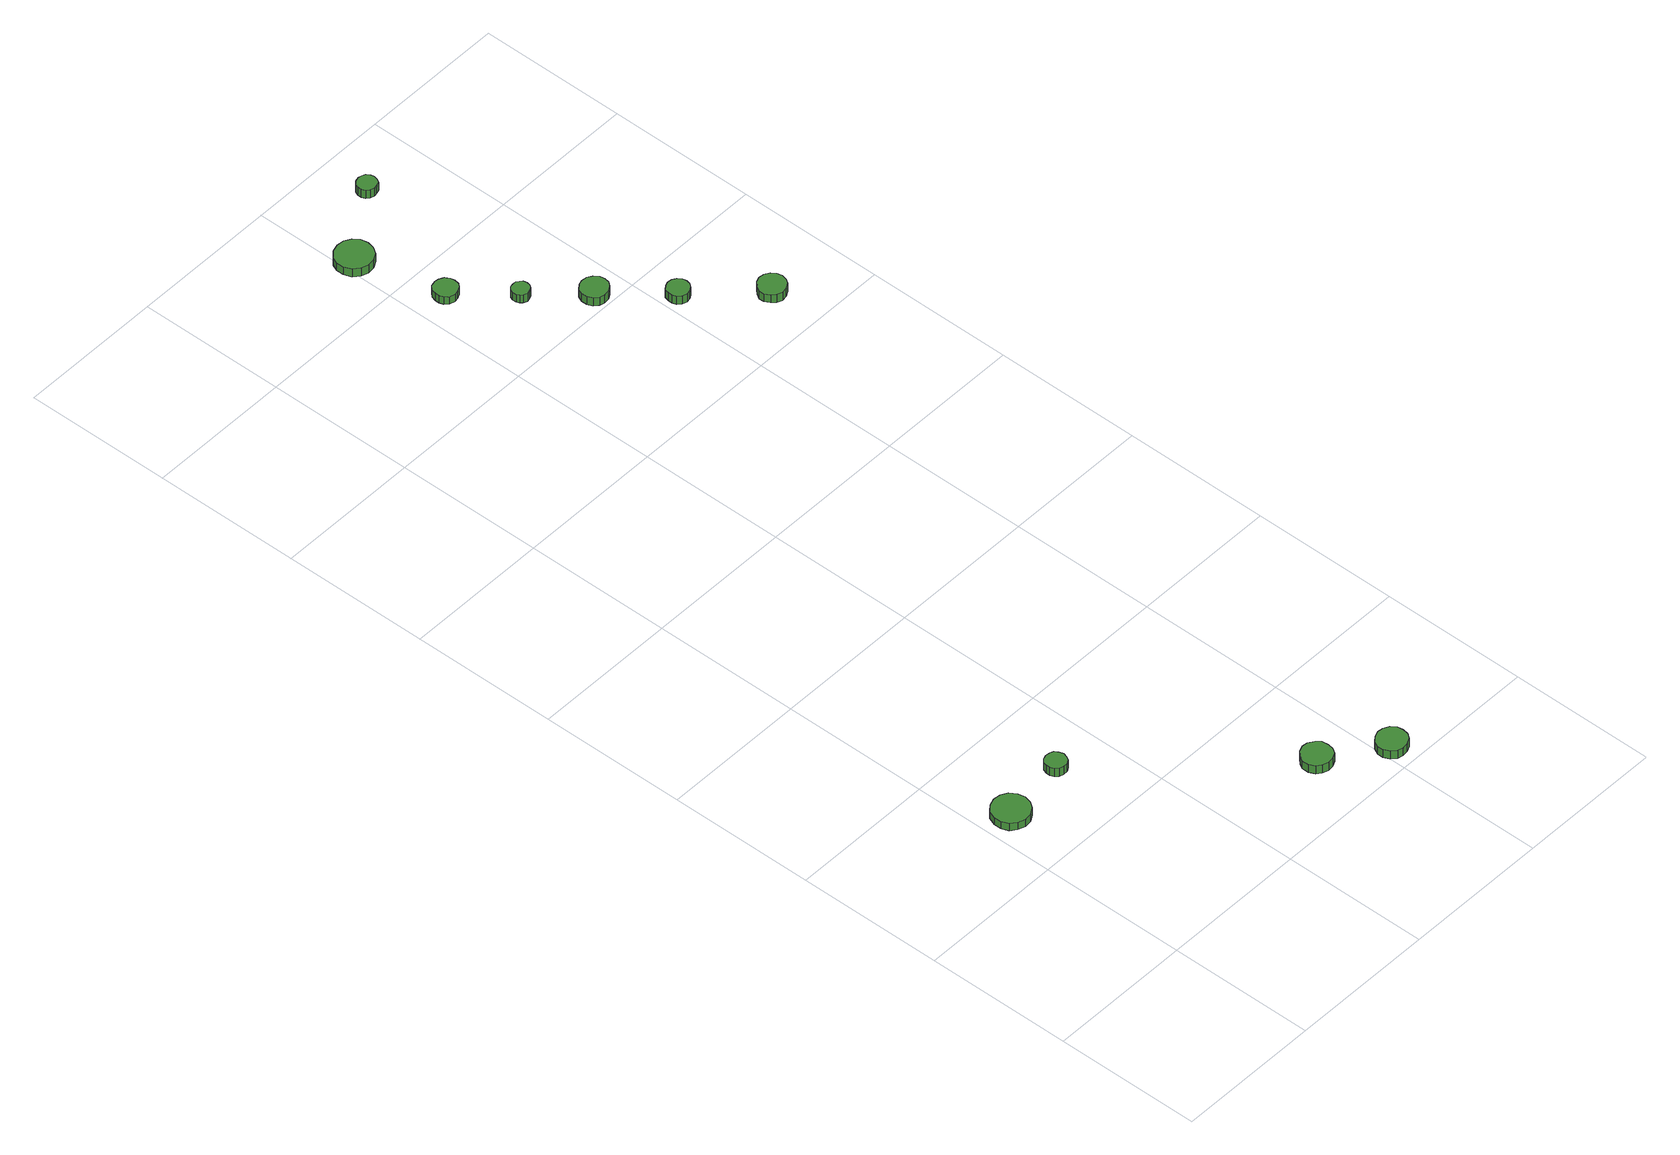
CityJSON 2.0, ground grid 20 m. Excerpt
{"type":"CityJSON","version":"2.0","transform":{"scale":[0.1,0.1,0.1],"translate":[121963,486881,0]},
"CityObjects":{
"tree1":{"type":"SolitaryVegetationObject","attributes":{"function":"something"},"geometry":[{"type":"MultiSurface","lod":"1","boundaries":[[[0,1,2,3,4,5,6,7,8,9,10,11,12,13,14]],[[15,16,17,18,19,20,21,22,23,24,25,26,27,28,29]],[[0,29,28,1]],[[1,28,27,2]],[[2,27,26,3]],[[3,26,25,4]],[[4,25,24,5]],[[5,24,23,6]],[[6,23,22,7]],[[7,22,21,8]],[[8,21,20,9]],[[9,20,19,10]],[[10,19,18,11]],[[11,18,17,12]],[[12,17,16,13]],[[13,16,15,14]],[[14,15,29,0]]]}]},
"tree2":{"type":"SolitaryVegetationObject","attributes":{"function":"something"},"geometry":[{"type":"MultiSurface","lod":"1","boundaries":[[[30,31,32,33,34,35,36,37,38,39,40,41,42,43,44]],[[45,46,47,48,49,50,51,52,53,54,55,56,57,58,59]],[[30,59,58,31]],[[31,58,57,32]],[[32,57,56,33]],[[33,56,55,34]],[[34,55,54,35]],[[35,54,53,36]],[[36,53,52,37]],[[37,52,51,38]],[[38,51,50,39]],[[39,50,49,40]],[[40,49,48,41]],[[41,48,47,42]],[[42,47,46,43]],[[43,46,45,44]],[[44,45,59,30]]]}]},
"tree3":{"type":"SolitaryVegetationObject","attributes":{"function":"something"},"geometry":[{"type":"MultiSurface","lod":"1","boundaries":[[[60,61,62,63,64,65,66,67,68,69,70,71,72,73,74]],[[75,76,77,78,79,80,81,82,83,84,85,86,87,88,89]],[[60,89,88,61]],[[61,88,87,62]],[[62,87,86,63]],[[63,86,85,64]],[[64,85,84,65]],[[65,84,83,66]],[[66,83,82,67]],[[67,82,81,68]],[[68,81,80,69]],[[69,80,79,70]],[[70,79,78,71]],[[71,78,77,72]],[[72,77,76,73]],[[73,76,75,74]],[[74,75,89,60]]]}]},
"tree4":{"type":"SolitaryVegetationObject","attributes":{"function":"something"},"geometry":[{"type":"MultiSurface","lod":"1","boundaries":[[[90,91,92,93,94,95,96,97,98,99,100,101,102,103,104]],[[105,106,107,108,109,110,111,112,113,114,115,116,117,118,119]],[[90,119,118,91]],[[91,118,117,92]],[[92,117,116,93]],[[93,116,115,94]],[[94,115,114,95]],[[95,114,113,96]],[[96,113,112,97]],[[97,112,111,98]],[[98,111,110,99]],[[99,110,109,100]],[[100,109,108,101]],[[101,108,107,102]],[[102,107,106,103]],[[103,106,105,104]],[[104,105,119,90]]]}]},
"tree5":{"type":"SolitaryVegetationObject","attributes":{"function":"something"},"geometry":[{"type":"MultiSurface","lod":"1","boundaries":[[[120,121,122,123,124,125,126,127,128,129,130,131,132,133,134]],[[135,136,137,138,139,140,141,142,143,144,145,146,147,148,149]],[[120,149,148,121]],[[121,148,147,122]],[[122,147,146,123]],[[123,146,145,124]],[[124,145,144,125]],[[125,144,143,126]],[[126,143,142,127]],[[127,142,141,128]],[[128,141,140,129]],[[129,140,139,130]],[[130,139,138,131]],[[131,138,137,132]],[[132,137,136,133]],[[133,136,135,134]],[[134,135,149,120]]]}]},
"tree6":{"type":"SolitaryVegetationObject","attributes":{"function":"something"},"geometry":[{"type":"MultiSurface","lod":"1","boundaries":[[[150,151,152,153,154,155,156,157,158,159,160,161,162,163,164]],[[165,166,167,168,169,170,171,172,173,174,175,176,177,178,179]],[[150,179,178,151]],[[151,178,177,152]],[[152,177,176,153]],[[153,176,175,154]],[[154,175,174,155]],[[155,174,173,156]],[[156,173,172,157]],[[157,172,171,158]],[[158,171,170,159]],[[159,170,169,160]],[[160,169,168,161]],[[161,168,167,162]],[[162,167,166,163]],[[163,166,165,164]],[[164,165,179,150]]]}]},
"tree7":{"type":"SolitaryVegetationObject","attributes":{"function":"something"},"geometry":[{"type":"MultiSurface","lod":"1","boundaries":[[[180,181,182,183,184,185,186,187,188,189,190,191,192,193,194]],[[195,196,197,198,199,200,201,202,203,204,205,206,207,208,209]],[[180,209,208,181]],[[181,208,207,182]],[[182,207,206,183]],[[183,206,205,184]],[[184,205,204,185]],[[185,204,203,186]],[[186,203,202,187]],[[187,202,201,188]],[[188,201,200,189]],[[189,200,199,190]],[[190,199,198,191]],[[191,198,197,192]],[[192,197,196,193]],[[193,196,195,194]],[[194,195,209,180]]]}]},
"tree8":{"type":"SolitaryVegetationObject","attributes":{"function":"something"},"geometry":[{"type":"MultiSurface","lod":"1","boundaries":[[[210,211,212,213,214,215,216,217,218,219,220,221,222,223,224]],[[225,226,227,228,229,230,231,232,233,234,235,236,237,238,239]],[[210,239,238,211]],[[211,238,237,212]],[[212,237,236,213]],[[213,236,235,214]],[[214,235,234,215]],[[215,234,233,216]],[[216,233,232,217]],[[217,232,231,218]],[[218,231,230,219]],[[219,230,229,220]],[[220,229,228,221]],[[221,228,227,222]],[[222,227,226,223]],[[223,226,225,224]],[[224,225,239,210]]]}]},
"tree9":{"type":"SolitaryVegetationObject","attributes":{"function":"something"},"geometry":[{"type":"MultiSurface","lod":"1","boundaries":[[[240,241,242,243,244,245,246,247,248,249,250,251,252,253,254]],[[255,256,257,258,259,260,261,262,263,264,265,266,267,268,269]],[[240,269,268,241]],[[241,268,267,242]],[[242,267,266,243]],[[243,266,265,244]],[[244,265,264,245]],[[245,264,263,246]],[[246,263,262,247]],[[247,262,261,248]],[[248,261,260,249]],[[249,260,259,250]],[[250,259,258,251]],[[251,258,257,252]],[[252,257,256,253]],[[253,256,255,254]],[[254,255,269,240]]]}]},
"tree10":{"type":"SolitaryVegetationObject","attributes":{"function":"something"},"geometry":[{"type":"MultiSurface","lod":"1","boundaries":[[[270,271,272,273,274,275,276,277,278,279,280,281,282,283,284]],[[285,286,287,288,289,290,291,292,293,294,295,296,297,298,299]],[[270,299,298,271]],[[271,298,297,272]],[[272,297,296,273]],[[273,296,295,274]],[[274,295,294,275]],[[275,294,293,276]],[[276,293,292,277]],[[277,292,291,278]],[[278,291,290,279]],[[279,290,289,280]],[[280,289,288,281]],[[281,288,287,282]],[[282,287,286,283]],[[283,286,285,284]],[[284,285,299,270]]]}]},
"tree11":{"type":"SolitaryVegetationObject","attributes":{"function":"something"},"geometry":[{"type":"MultiSurface","lod":"1","boundaries":[[[300,301,302,303,304,305,306,307,308,309,310,311,312,313,314]],[[315,316,317,318,319,320,321,322,323,324,325,326,327,328,329]],[[300,329,328,301]],[[301,328,327,302]],[[302,327,326,303]],[[303,326,325,304]],[[304,325,324,305]],[[305,324,323,306]],[[306,323,322,307]],[[307,322,321,308]],[[308,321,320,309]],[[309,320,319,310]],[[310,319,318,311]],[[311,318,317,312]],[[312,317,316,313]],[[313,316,315,314]],[[314,315,329,300]]]}]}
},
"vertices":[
[56,285,23],[54,295,23],[48,304,23],[39,309,23],[29,310,23],[19,307,23],[11,300,23],[7,290,23],[7,280,23],[11,270,23],[19,264,23],[29,260,23],[39,261,23],[48,267,23],[54,275,23],[54,275,11],[48,267,11],[39,261,11],[29,260,11],[19,264,11],[11,270,11],[7,280,11],[7,290,11],[11,300,11],[19,307,11],[29,310,11],[39,309,11],[48,304,11],[54,295,11],[56,285,11],
[140,299,22],[138,305,22],[135,310,22],[130,312,22],[124,313,22],[118,311,22],[114,307,22],[112,302,22],[112,296,22],[114,291,22],[118,287,22],[124,285,22],[130,285,22],[135,288,22],[138,293,22],[138,293,9],[135,288,9],[130,285,9],[124,285,9],[118,287,9],[114,291,9],[112,296,9],[112,302,9],[114,307,9],[118,311,9],[124,313,9],[130,312,9],[135,310,9],[138,305,9],[140,299,9],
[355,78,22],[354,87,22],[349,93,22],[341,98,22],[333,99,22],[325,96,22],[319,90,22],[315,83,22],[315,74,22],[319,66,22],[325,61,22],[333,58,22],[341,59,22],[349,63,22],[354,70,22],[354,70,9],[349,63,9],[341,59,9],[333,58,9],[325,61,9],[319,66,9],[315,74,9],[315,83,9],[319,90,9],[325,96,9],[333,99,9],[341,98,9],[349,93,9],[354,87,9],[355,78,9],
[431,29,22],[430,37,22],[425,44,22],[417,48,22],[409,49,22],[401,46,22],[395,41,22],[391,33,22],[391,25,22],[395,17,22],[401,11,22],[409,9,22],[417,10,22],[425,14,22],[430,21,22],[430,21,9],[425,14,9],[417,10,9],[409,9,9],[401,11,9],[395,17,9],[391,25,9],[391,33,9],[395,41,9],[401,46,9],[409,49,9],[417,48,9],[425,44,9],[430,37,9],[431,29,9],
[260,1352,14],[259,1358,14],[255,1364,14],[249,1367,14],[243,1368,14],[236,1366,14],[231,1361,14],[229,1355,14],[229,1349,14],[231,1343,14],[236,1338,14],[243,1336,14],[249,1337,14],[255,1340,14],[259,1345,14],[259,1345,2],[255,1340,2],[249,1337,2],[243,1336,2],[236,1338,2],[231,1343,2],[229,1349,2],[229,1355,2],[231,1361,2],[236,1366,2],[243,1368,2],[249,1367,2],[255,1364,2],[259,1358,2],[260,1352,2],
[239,1468,15],[237,1478,15],[231,1486,15],[222,1491,15],[212,1492,15],[202,1489,15],[194,1482,15],[190,1473,15],[190,1463,15],[194,1453,15],[202,1446,15],[212,1443,15],[222,1444,15],[231,1449,15],[237,1458,15],[237,1458,2],[231,1449,2],[222,1444,2],[212,1443,2],[202,1446,2],[194,1453,2],[190,1463,2],[190,1473,2],[194,1482,2],[202,1489,2],[212,1492,2],[222,1491,2],[231,1486,2],[237,1478,2],[239,1468,2],
[313,1286,14],[312,1291,14],[309,1294,14],[305,1297,14],[300,1297,14],[295,1296,14],[292,1293,14],[290,1288,14],[290,1283,14],[292,1279,14],[295,1276,14],[300,1274,14],[305,1275,14],[309,1277,14],[312,1281,14],[312,1281,1],[309,1277,1],[305,1275,1],[300,1274,1],[295,1276,1],[292,1279,1],[290,1283,1],[290,1288,1],[292,1293,1],[295,1296,1],[300,1297,1],[305,1297,1],[309,1294,1],[312,1291,1],[313,1286,1],
[377,1222,15],[376,1229,15],[371,1235,15],[365,1239,15],[357,1240,15],[350,1238,15],[344,1233,15],[341,1226,15],[341,1218,15],[344,1211,15],[350,1206,15],[357,1204,15],[365,1205,15],[371,1209,15],[376,1215,15],[376,1215,2],[371,1209,2],[365,1205,2],[357,1204,2],[350,1206,2],[344,1211,2],[341,1218,2],[341,1226,2],[344,1233,2],[350,1238,2],[357,1240,2],[365,1239,2],[371,1235,2],[376,1229,2],[377,1222,2],
[436,1147,17],[435,1153,17],[431,1158,17],[426,1161,17],[420,1162,17],[414,1160,17],[409,1156,17],[407,1150,17],[407,1144,17],[409,1138,17],[414,1134,17],[420,1132,17],[426,1133,17],[431,1136,17],[435,1141,17],[435,1141,4],[431,1136,4],[426,1133,4],[420,1132,4],[414,1134,4],[409,1138,4],[407,1144,4],[407,1150,4],[409,1156,4],[414,1160,4],[420,1162,4],[426,1161,4],[431,1158,4],[435,1153,4],[436,1147,4],
[326,1535,14],[325,1540,14],[322,1545,14],[317,1547,14],[312,1548,14],[306,1546,14],[302,1543,14],[300,1538,14],[300,1532,14],[302,1527,14],[306,1524,14],[312,1522,14],[317,1523,14],[322,1525,14],[325,1530,14],[325,1530,1],[322,1525,1],[317,1523,1],[312,1522,1],[306,1524,1],[302,1527,1],[300,1532,1],[300,1538,1],[302,1543,1],[306,1546,1],[312,1548,1],[317,1547,1],[322,1545,1],[325,1540,1],[326,1535,1],
[515,1068,19],[513,1075,19],[509,1081,19],[502,1085,19],[494,1086,19],[487,1083,19],[482,1078,19],[478,1071,19],[478,1064,19],[482,1057,19],[487,1052,19],[494,1049,19],[502,1050,19],[509,1054,19],[513,1060,19],[513,1060,6],[509,1054,6],[502,1050,6],[494,1049,6],[487,1052,6],[482,1057,6],[478,1064,6],[478,1071,6],[482,1078,6],[487,1083,6],[494,1086,6],[502,1085,6],[509,1081,6],[513,1075,6],[515,1068,6]
]}
